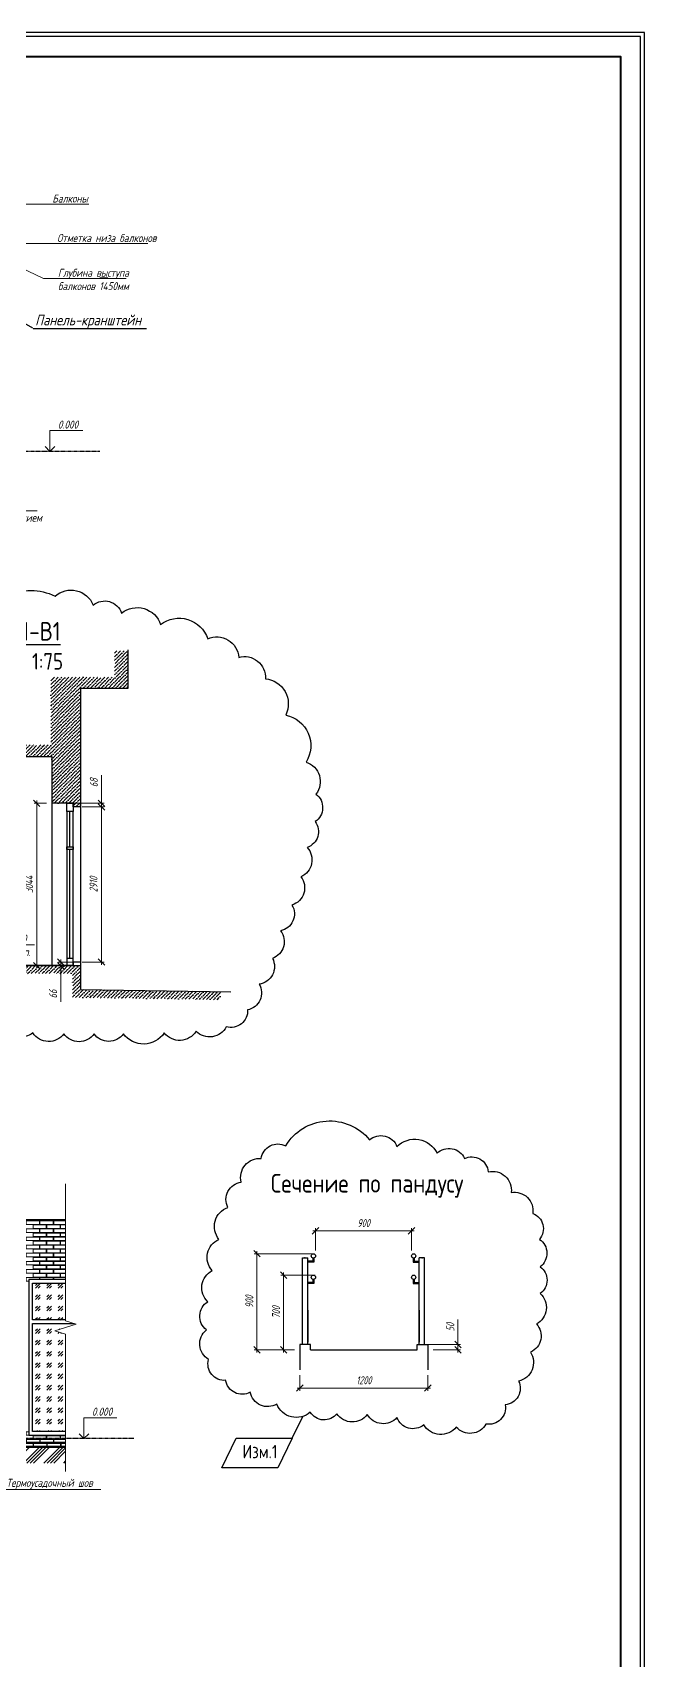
# Model space of a CAD drawing. Header units: millimetres. Extents: x -85477 to 745244, y -3684 to 128206.
# Drawn here: x 722888 to 734364, y 66843 to 97364 of the extents above; entities that cross this region are included whole.
import ezdxf
from ezdxf import colors
from ezdxf.entities.mleader import LeaderData, LeaderLine
from ezdxf.math import Vec2, Vec3

# ---------------------------------------------------------------- set-up
doc = ezdxf.new("R2010")
doc.units = ezdxf.units.MM
doc.linetypes.add('JIS_02_0.7', pattern=[1.35, 0.75, -0.6])
for name, color, linetype, lineweight in [('РАЗМЕРЫ', 5, 'Continuous', 15), ('СТЕНЫ 01', 7, 'Continuous', 50), ('ТЕКСТ', 106, 'Continuous', 20)]:
    doc.layers.add(name, color=color, linetype=linetype, lineweight=lineweight)
doc.layers.add('ФОРМАТ', color=7, linetype='Continuous')
doc.layers.add('ШТРИХОВКА', color=3, linetype='Continuous', transparency=0.5)
doc.styles.add('ism - 01', font='simplex.shx', dxfattribs={"width": 0.62, "oblique": 15, "height": 150})
doc.styles.add('ism - 02', font='simplex.shx', dxfattribs={"width": 0.8, "oblique": 15, "height": 150})
doc.styles.get("Standard").update_dxf_attribs({"font": 'arial.ttf'})
doc.styles.add('TITLE', font='romant.shx', dxfattribs={"width": 0.8})
doc.dimstyles.new('ism - 01', dxfattribs={"dimtxt": 150, "dimasz": 120, "dimexe": 50, "dimexo": 100, "dimgap": 65, "dimtad": 1, "dimdec": 0, "dimtxsty": 'ism - 01', "dimblk": 'OBLIQUE', "dimcen": 0, "dimdle": 50, "dimadec": 0, "dimazin": 0, "dimtfac": 1, "dimtdec": 0, "dimtmove": 0, "dimatfit": 3, "dimldrblk": 'OBLIQUE', "dimfxl": 1, "dimlwd": -1, "dimlwe": -1, "dimarcsym": 0})
doc.dimstyles.new('ism - 03', dxfattribs={"dimtxt": 150, "dimasz": 120, "dimexe": 50, "dimexo": 100, "dimgap": 65, "dimtad": 1, "dimdec": 0, "dimlfac": 2, "dimtxsty": 'ism - 01', "dimblk": 'OBLIQUE', "dimcen": 0, "dimdle": 50, "dimadec": 0, "dimazin": 0, "dimtfac": 1, "dimtdec": 0, "dimtmove": 1, "dimatfit": 3, "dimldrblk": 'OBLIQUE', "dimfxl": 1, "dimlwd": -1, "dimlwe": -1, "dimarcsym": 0})
doc.dimstyles.new('горизонтальный М100', dxfattribs={"dimscale": 100, "dimtxt": 3, "dimasz": 2, "dimexe": 2, "dimexo": 1, "dimgap": 1, "dimtad": 1, "dimtih": 1, "dimtoh": 1, "dimdec": 0, "dimzin": 1, "dimdsep": 46, "dimtxsty": 'Standard', "dimblk": 'OBLIQUE', "dimcen": 0, "dimdle": 2, "dimadec": 0, "dimazin": 0, "dimtfac": 1, "dimtdec": 0, "dimtmove": 0, "dimatfit": 3, "dimfxl": 1, "dimtolj": 1, "dimtzin": 0, "dimarcsym": 0})

# ---------------------------------------------------------------- blocks, each defined once
blk = doc.blocks.new('*D318')
at = {"layer": 'Defpoints', "color": 0, "linetype": 'ByBlock', "ltscale": 1.333333, "transparency": 16777216}
for p in [(0, 594), (0, 594), (0, 0)]:
    blk.add_point(p, dxfattribs=at)
at = {"layer": 'ФОРМАТ', "color": 0, "linetype": 'ByBlock', "lineweight": -2, "ltscale": 1.333333, "transparency": 16777216}
blk.add_line((0, 0), (0, 594), dxfattribs=at)
at = {"layer": 'ФОРМАТ', "color": 0, "linetype": 'ByBlock', "lineweight": -2, "ltscale": 1.333333, "transparency": 16777216, "insert": (-25.29, 3.78), "char_height": 150, "attachment_point": 5, "style": 'ism - 02'}
blk.add_mtext('\\A1;{\\H0.012x;594}', dxfattribs=at)
blk = doc.blocks.new('_None')
blk = doc.blocks.new('_DotSmall')
at = {"color": 0, "linetype": 'ByBlock', "const_width": 0.5}
blk.add_lwpolyline([(-0.0625, 0, 1), (0.0625, 0, 1)], format="xyb", close=True, dxfattribs=at)
blk = doc.blocks.new('*U319')
at = {"layer": 'РАЗМЕРЫ', "color": 0, "ltscale": 100}
for p, q in [((0, -2373), (0, 200)), ((200, -2435), (-200, -2560)), ((0, -2373), (200, -2435)), ((-200, -2560), (0, -2623)), ((0, -5196), (0, -2623))]:
    blk.add_line(p, q, dxfattribs=at)
blk = doc.blocks.new('_Oblique')
at = {"color": 0, "lineweight": -2}
blk.add_line((-0.5, -0.5), (0.5, 0.5), dxfattribs=at)
blk = doc.blocks.new('*D1062')
at = {"layer": 'Defpoints', "color": 0}
for p in [(723717, 82846), (724181, 82846), (723718, 79936)]:
    blk.add_point(p, dxfattribs=at)
at = {"layer": 'РАЗМЕРЫ', "color": 0}
for p, q in [((723817, 82846), (724231, 82846)), ((724181, 79886), (724181, 82896)), ((723818, 79936), (724231, 79936))]:
    blk.add_line(p, q, dxfattribs=at)
at = {"layer": 'РАЗМЕРЫ', "color": 0, "xscale": 120, "yscale": 120, "zscale": 120}
for p, rotation in [((724181, 82846), 90), ((724181, 79936), 270)]:
    blk.add_blockref('_Oblique', p, dxfattribs=dict(at, rotation=rotation))
at = {"layer": 'РАЗМЕРЫ', "color": 0, "insert": (724031, 81391), "char_height": 150, "attachment_point": 5, "rotation": 90, "style": 'ism - 01'}
blk.add_mtext('2910', dxfattribs=at)
blk = doc.blocks.new('_Open90')
at = {"color": 0, "linetype": 'ByBlock', "lineweight": -2}
for p, q in [((0, 0), (-1, 0)), ((-0.5, 0.5), (0, 0)), ((0, 0), (-0.5, -0.5))]:
    blk.add_line(p, q, dxfattribs=at)
blk = doc.blocks.new('*D1070')
at = {"layer": 'Defpoints', "color": 0}
for p in [(722967, 82914), (723250, 82914), (723530, 79870)]:
    blk.add_point(p, dxfattribs=at)
at = {"layer": 'РАЗМЕРЫ', "color": 0}
for p, q in [((723150, 82914), (722917, 82914)), ((722967, 79820), (722967, 82964)), ((723430, 79870), (722917, 79870))]:
    blk.add_line(p, q, dxfattribs=at)
at = {"layer": 'РАЗМЕРЫ', "color": 0, "xscale": 120, "yscale": 120, "zscale": 120}
for p, rotation in [((722967, 82914), 90), ((722967, 79870), 270)]:
    blk.add_blockref('_Oblique', p, dxfattribs=dict(at, rotation=rotation))
at = {"layer": 'РАЗМЕРЫ', "color": 0, "insert": (722824, 81392), "char_height": 150, "attachment_point": 5, "rotation": 90, "style": 'ism - 01'}
blk.add_mtext('3044', dxfattribs=at)
blk = doc.blocks.new('*D1072')
at = {"layer": 'Defpoints', "color": 0}
for p in [(723406, 82914), (723784, 82846), (724181, 82846)]:
    blk.add_point(p, dxfattribs=at)
at = {"layer": 'РАЗМЕРЫ', "color": 0}
for p, q in [((724181, 82914), (724181, 83443)), ((723506, 82914), (724231, 82914)), ((723884, 82846), (724231, 82846)), ((724181, 82964), (724181, 82796))]:
    blk.add_line(p, q, dxfattribs=at)
at = {"layer": 'РАЗМЕРЫ', "color": 0, "xscale": 120, "yscale": 120, "zscale": 120}
for p, rotation in [((724181, 82914), 270), ((724181, 82846), 90)]:
    blk.add_blockref('_Oblique', p, dxfattribs=dict(at, rotation=rotation))
at = {"layer": 'РАЗМЕРЫ', "color": 0, "insert": (724037, 83298), "char_height": 150, "attachment_point": 5, "rotation": 90, "style": 'ism - 01'}
blk.add_mtext('68', dxfattribs=at)
blk = doc.blocks.new('*D1075')
at = {"layer": 'Defpoints', "color": 0}
for p in [(723416, 79870), (723502, 79870), (723741, 79936)]:
    blk.add_point(p, dxfattribs=at)
at = {"layer": 'РАЗМЕРЫ', "color": 0}
for p, q in [((723416, 79986), (723416, 79820)), ((723641, 79936), (723366, 79936)), ((723402, 79870), (723366, 79870)), ((723416, 79870), (723416, 79189))]:
    blk.add_line(p, q, dxfattribs=at)
at = {"layer": 'РАЗМЕРЫ', "color": 0, "xscale": 120, "yscale": 120, "zscale": 120}
for p, rotation in [((723416, 79936), 270), ((723416, 79870), 90)]:
    blk.add_blockref('_Oblique', p, dxfattribs=dict(at, rotation=rotation))
at = {"layer": 'РАЗМЕРЫ', "color": 0, "insert": (723272, 79336), "char_height": 150, "attachment_point": 5, "rotation": 90, "style": 'ism - 01'}
blk.add_mtext('66', dxfattribs=at)
blk = doc.blocks.new('*D1129')
at = {"layer": 'Defpoints', "color": 0}
for p in [(727901, 72293), (730301, 72293), (730301, 71950)]:
    blk.add_point(p, dxfattribs=at)
at = {"layer": 'РАЗМЕРЫ', "color": 0}
for p, q in [((727901, 72193), (727901, 71900)), ((730301, 72193), (730301, 71900)), ((727851, 71950), (730351, 71950))]:
    blk.add_line(p, q, dxfattribs=at)
at = {"layer": 'РАЗМЕРЫ', "color": 0, "xscale": 120, "yscale": 120, "zscale": 120, "rotation": 180}
blk.add_blockref('_Oblique', (727901, 71950), dxfattribs=at)
at = {"layer": 'РАЗМЕРЫ', "color": 0, "xscale": 120, "yscale": 120, "zscale": 120}
blk.add_blockref('_Oblique', (730301, 71950), dxfattribs=at)
at = {"layer": 'РАЗМЕРЫ', "color": 0, "insert": (729101, 72096), "char_height": 150, "attachment_point": 5, "style": 'ism - 01'}
blk.add_mtext('1200', dxfattribs=at)
blk = doc.blocks.new('*D1131')
at = {"layer": 'Defpoints', "color": 0}
for p in [(729995, 74898), (728195, 74427), (729995, 74427)]:
    blk.add_point(p, dxfattribs=at)
at = {"layer": 'РАЗМЕРЫ', "color": 0}
for p, q in [((728145, 74898), (730045, 74898)), ((728195, 74527), (728195, 74948)), ((729995, 74527), (729995, 74948))]:
    blk.add_line(p, q, dxfattribs=at)
at = {"layer": 'РАЗМЕРЫ', "color": 0, "xscale": 120, "yscale": 120, "zscale": 120, "rotation": 180}
blk.add_blockref('_Oblique', (728195, 74898), dxfattribs=at)
at = {"layer": 'РАЗМЕРЫ', "color": 0, "xscale": 120, "yscale": 120, "zscale": 120}
blk.add_blockref('_Oblique', (729995, 74898), dxfattribs=at)
at = {"layer": 'РАЗМЕРЫ', "color": 0, "insert": (729095, 75042), "char_height": 150, "attachment_point": 5, "style": 'ism - 01'}
blk.add_mtext('900', dxfattribs=at)
blk = doc.blocks.new('*D1133')
at = {"layer": 'Defpoints', "color": 0}
for p in [(728252, 74467), (727097, 72667), (727901, 72667)]:
    blk.add_point(p, dxfattribs=at)
at = {"layer": 'РАЗМЕРЫ', "color": 0}
for p, q in [((727097, 74517), (727097, 72617)), ((728152, 74467), (727047, 74467)), ((727801, 72667), (727047, 72667))]:
    blk.add_line(p, q, dxfattribs=at)
at = {"layer": 'РАЗМЕРЫ', "color": 0, "xscale": 120, "yscale": 120, "zscale": 120}
for p, rotation in [((727097, 74467), 90), ((727097, 72667), 270)]:
    blk.add_blockref('_Oblique', p, dxfattribs=dict(at, rotation=rotation))
at = {"layer": 'РАЗМЕРЫ', "color": 0, "insert": (726953, 73567), "char_height": 150, "attachment_point": 5, "rotation": 90, "style": 'ism - 01'}
blk.add_mtext('900', dxfattribs=at)
blk = doc.blocks.new('*D1134')
at = {"layer": 'Defpoints', "color": 0}
for p in [(728286, 74067), (727596, 72667), (727812, 72667)]:
    blk.add_point(p, dxfattribs=at)
at = {"layer": 'РАЗМЕРЫ', "color": 0}
for p, q in [((728186, 74067), (727546, 74067)), ((727596, 74117), (727596, 72617)), ((727712, 72667), (727546, 72667))]:
    blk.add_line(p, q, dxfattribs=at)
at = {"layer": 'РАЗМЕРЫ', "color": 0, "xscale": 120, "yscale": 120, "zscale": 120}
for p, rotation in [((727596, 74067), 90), ((727596, 72667), 270)]:
    blk.add_blockref('_Oblique', p, dxfattribs=dict(at, rotation=rotation))
at = {"layer": 'РАЗМЕРЫ', "color": 0, "insert": (727456, 73367), "char_height": 150, "attachment_point": 5, "rotation": 90, "style": 'ism - 01'}
blk.add_mtext('700', dxfattribs=at)
blk = doc.blocks.new('*D1136')
at = {"layer": 'Defpoints', "color": 0}
for p in [(730178, 72767), (730301, 72667), (730866, 72767)]:
    blk.add_point(p, dxfattribs=at)
at = {"layer": 'РАЗМЕРЫ', "color": 0}
for p, q in [((730866, 72767), (730866, 73234)), ((730278, 72767), (730916, 72767)), ((730401, 72667), (730916, 72667)), ((730866, 72617), (730866, 72817))]:
    blk.add_line(p, q, dxfattribs=at)
at = {"layer": 'РАЗМЕРЫ', "color": 0, "xscale": 120, "yscale": 120, "zscale": 120}
for p, rotation in [((730866, 72767), 270), ((730866, 72667), 90)]:
    blk.add_blockref('_Oblique', p, dxfattribs=dict(at, rotation=rotation))
at = {"layer": 'РАЗМЕРЫ', "color": 0, "insert": (730723, 73092), "char_height": 150, "attachment_point": 5, "rotation": 90, "style": 'ism - 01'}
blk.add_mtext('50', dxfattribs=at)
blk = doc.blocks.new('пр')
at = {"color": 9}
for p, q in [((708865, 89384), (708865, 89450)), ((708865, 89450), (709113, 89450)), ((709113, 89450), (709113, 89384)), ((709123, 89384), (709123, 89450)), ((709123, 89450), (709371, 89450)), ((709371, 89450), (709371, 89384)), ((708740, 89308), (708740, 89374)), ((708740, 89374), (708988, 89374)), ((708988, 89308), (708740, 89308)), ((709113, 89384), (708865, 89384)), ((708988, 89374), (708988, 89308)), ((708998, 89308), (708998, 89374)), ((708998, 89374), (709246, 89374)), ((709246, 89308), (708998, 89308)), ((709371, 89384), (709123, 89384)), ((709246, 89374), (709246, 89308))]:
    blk.add_line(p, q, dxfattribs=at)
blk = doc.blocks.new('*U316')
at = {"layer": 'ФОРМАТ', "linetype": 'ByBlock', "lineweight": -2, "ltscale": 1.333333}
for p, q in [((0, 594), (-420, 594)), ((0, 0), (0, 594))]:
    blk.add_line(p, q, dxfattribs=at)
blk.add_lwpolyline([(-419, 1), (-1, 1), (-1, 593), (-419, 593)], close=True, dxfattribs=at)
at = {"layer": 'ФОРМАТ', "linetype": 'ByBlock', "lineweight": 40}
blk.add_lwpolyline([(-399, 588), (-6, 588), (-6, 6), (-399, 6)], close=True, dxfattribs=at)
at = {"layer": 'ФОРМАТ', "linetype": 'ByBlock', "lineweight": -2, "ltscale": 1.333333}
dim = blk.add_linear_dim(base=(0, 594), p1=(0, 0), p2=(0, 594), angle=90, text='{\\H0.012x;<>}', dimstyle='горизонтальный М100', override={"dimscale": 1, "dimasz": 0, "dimexe": 0, "dimexo": 0, "dimtxsty": 'ism - 02', "dimblk1": 'None', "dimblk2": 'None', "dimsah": 1, "dimdle": 0, "dimse1": 1, "dimse2": 1, "dimtmove": 2, "dimfxl": 0}, dxfattribs=at)
dim.commit()
dim.dimension.update_dxf_attribs({"geometry": '*D318', "text_midpoint": (-25.29, 3.78), "dimtype": 160})

msp = doc.modelspace()

# ---------------------------------------------------------------- hatches: boundary and pattern name
h = msp.add_hatch()
h.set_pattern_fill('ANSI36', color=256, scale=15, style=0)
h.paths.add_polyline_path([(723232.1, 85277.1), (724425.5, 85277.1), (724425.5, 85770.3), (724684.1, 85770.3), (724684.1, 85073.1), (723784.1, 85073.1), (723784.1, 82846.1), (723650.1, 82846.1), (723650.1, 82914.1), (723530.1, 82914.1), (723250.1, 82914.1), (723250.1, 83792.1), (721903.2, 83792.1), (721903.2, 84009.7), (723232.1, 84009.7)])
h = msp.add_hatch()
h.set_pattern_fill('ANSI36', color=256, scale=15, style=0)
h.paths.add_polyline_path([(723650.1, 79870.1), (723784.1, 79870.1), (723784.1, 79420.1), (726415.2, 79380.6), (726412.7, 79230.6), (723634.1, 79272.3), (723634.1, 79720.1), (721903.2, 79720.1), (721903.2, 79870.1), (722227.3, 79870.1), (723250.1, 79870.1), (723530.1, 79870.1)])
at = {"layer": 'ШТРИХОВКА', "transparency": 33554508}
h = msp.add_hatch(dxfattribs=at)
h.set_pattern_fill('GOST_GLASS', color=4, scale=25)
h.set_pattern_definition([(45, (63000, 1e-11), (212.132034, 0), [125, -175]), (45, (63053.03, 1e-11), (212.132034, 0), [50, -250]), (45, (63000, 53.03), (212.132034, 0), [50, -250])])
h.paths.add_polyline_path([(723506.6, 73918), (722888.6, 73918), (722888.6, 73227.4), (723506.6, 73227.4)])
h.paths.add_polyline_path([(723506.6, 72957.9), (723306.6, 73020.4), (723706.6, 73145.4), (723668.3, 73157.4), (722888.6, 73157.4), (722888.6, 71136), (723506.6, 71136)])
at = {"layer": 'ШТРИХОВКА', "true_color": 0x000000}
h = msp.add_hatch(dxfattribs=at)
h.set_pattern_fill('ANSI34', color=18, scale=14)
h.set_pattern_definition([(45, (62769.92, -19123.8), (-188.58538, 188.58538), []), (45, (62832.78, -19123.8), (-188.58538, 188.58538), []), (45, (62895.65, -19123.8), (-188.58538, 188.58538), []), (45, (62958.5, -19123.8), (-188.58538, 188.58538), [])])
h.paths.add_polyline_path([(711656.6, 71004), (705769.8, 71004), (705770.3, 70704), (711469.1, 70704), (714550.4, 68006.5), (717981.6, 68006.5), (717981.6, 70544), (723506.6, 70544), (723506.6, 70844), (717681.6, 70844), (717681.6, 68254), (714581.6, 68254), (714581.6, 68466), (714337.8, 68466), (714337.8, 68677.5), (714094.1, 68677.5), (714094.1, 68889), (713850.3, 68889), (713850.3, 69100.5), (713606.6, 69100.5), (713606.6, 69312), (713362.8, 69312), (713362.8, 69523.5), (713119.1, 69523.5), (713119.1, 69735), (712875.3, 69735), (712875.3, 69946.5), (712631.6, 69946.5), (712631.6, 70158), (712387.8, 70158), (712387.8, 70369.5), (712144.1, 70369.5), (712144.1, 70581), (711900.3, 70581), (711900.3, 70792.5), (711656.6, 70792.5)])

# ---------------------------------------------------------------- linework, layer by layer
for p, q in [((722899.7, 91816.9), (725022.8, 91816.9)), ((723250.1, 82914.1), (723250.1, 79870.1)), ((723250.1, 82914.1), (723250.1, 79870.1)), ((723530.1, 82761.1), (723530.1, 80001)), ((723590.1, 82096.1), (723590.1, 82761.1)), ((723650.1, 80001), (723650.1, 82761.1)), ((723784.1, 82846.1), (723784.1, 79936)), ((723590.1, 80001), (723590.1, 82046.1)), ((727951.4, 72766.6), (727951.4, 74389)), ((727951.4, 74389), (728051.4, 74389)), ((728001.4, 74389), (727991.4, 74389)), ((728001.4, 74389), (728011.4, 74389)), ((728051.4, 72766.6), (728051.4, 74389)), ((728145.4, 74330.2), (728051.4, 74330.2)), ((728165.4, 74310.2), (728051.4, 74310.2)), ((728145.4, 74387.9), (728145.4, 74330.2)), ((728165.4, 74387.9), (728165.4, 74310.2)), ((730025.4, 74387.9), (730025.4, 74310.2)), ((730025.4, 74310.2), (730141.4, 74310.2)), ((730045.4, 74387.9), (730045.4, 74330.2)), ((730045.4, 74330.2), (730141.4, 74330.2)), ((730141.4, 72766.6), (730141.4, 74389)), ((730241.4, 74389), (730141.4, 74389)), ((730191.4, 74389), (730181.4, 74389)), ((730191.4, 74389), (730201.4, 74389)), ((730241.4, 72766.6), (730241.4, 74389)), ((728145.4, 73930.2), (728051.4, 73930.2)), ((728165.4, 73910.2), (728051.4, 73910.2)), ((728145.4, 73987.9), (728145.4, 73930.2)), ((728165.4, 73987.9), (728165.4, 73910.2)), ((730025.4, 73987.9), (730025.4, 73910.2)), ((730025.4, 73910.2), (730141.4, 73910.2)), ((730045.4, 73987.9), (730045.4, 73930.2)), ((730045.4, 73930.2), (730141.4, 73930.2)), ((728051.4, 73408.4), (728051.4, 72808.2)), ((730141.4, 73408.4), (730141.4, 72808.2))]:
    msp.add_line(p, q)
at = {"lineweight": 30}
for p, q in [((728101.4, 72766.6), (727901.4, 72766.6)), ((727901.4, 72766.6), (727901.4, 72292.9)), ((728101.4, 72666.6), (728101.4, 72766.6)), ((728101.4, 72666.6), (730101.4, 72666.6)), ((730101.4, 72666.6), (730101.4, 72766.6)), ((730101.4, 72766.6), (730301.4, 72766.6)), ((730301.4, 72766.6), (730301.4, 72292.9))]:
    msp.add_line(p, q, dxfattribs=at)
at = {"color": 1}
for p, q in [((727755.5, 71013), (727958, 71418.5)), ((726437.2, 70455.4), (726703.6, 71013)), ((726703.6, 71013), (727755.5, 71013)), ((727755.5, 71013), (727489, 70455.4)), ((727489, 70455.4), (726437.2, 70455.4))]:
    msp.add_line(p, q, dxfattribs=at)
msp.add_lwpolyline([(729208.2, 76602.2, -0.520567), (729722.9, 76477, -0.520567), (730474.1, 76351.8, -0.520567), (730988.8, 76254.4, -0.520567), (731434, 76004, -0.520567), (731865.2, 75614.5, -0.520567), (732268.7, 75225, -0.520567), (732393.9, 74738.1, -0.520567), (732407.8, 74223.4, -0.520567), (732407.8, 73722.6, -0.520567), (732338.2, 73152.2, -0.520567), (732226.9, 72623.6, -0.520567), (732004.3, 72081, -0.520567), (731753.9, 71635.9, -0.520567), (731392.2, 71274.2, -0.520567), (730835.8, 71218.5, -0.520567), (730223.7, 71260.3, -0.520567), (729722.9, 71399.4, -0.520567), (729166.4, 71455, -0.520567), (728596.1, 71468.9, -0.520567), (728095.3, 71496.8, -0.520567), (727469.3, 71649.8, -0.520567), (726968.5, 71872.4, -0.520567), (726509.4, 72094.9, -0.520567), (726189.4, 72484.5, -0.520567), (726147.7, 73040.9, -0.520567), (726175.5, 73569.5, -0.520567), (726259, 74153.8, -0.520567), (726384.2, 74738.1, -0.520567), (726551.1, 75336.3, -0.520567), (726801.5, 75809.2, -0.520567), (727177.1, 76254.4, -0.520567), (727636.2, 76490.9, -0.520567)], format="xyb", close=True, dxfattribs=at)
at = {"lineweight": 30}
for centre in [(728155.4, 74426.6), (730035.4, 74426.6), (728155.4, 74026.6), (730035.4, 74026.6)]:
    msp.add_circle(centre, 40, dxfattribs=at)
at = {"layer": 'РАЗМЕРЫ', "color": 9, "transparency": 33554559}
for points in [[(722767.9, 75018), (723015.9, 75018), (723015.9, 75084), (722767.9, 75084)], [(723025.9, 75018), (723273.9, 75018), (723273.9, 75084), (723025.9, 75084)], [(722767.9, 74866), (723015.9, 74866), (723015.9, 74932), (722767.9, 74932)], [(722767.9, 74714), (723015.9, 74714), (723015.9, 74780), (722767.9, 74780)], [(722896.9, 74942), (723144.9, 74942), (723144.9, 75008), (722896.9, 75008)], [(722896.9, 74790), (723144.9, 74790), (723144.9, 74856), (722896.9, 74856)], [(723025.9, 74866), (723273.9, 74866), (723273.9, 74932), (723025.9, 74932)], [(723025.9, 74714), (723273.9, 74714), (723273.9, 74780), (723025.9, 74780)], [(723154.9, 74942), (723402.9, 74942), (723402.9, 75008), (723154.9, 75008)], [(723154.9, 74790), (723402.9, 74790), (723402.9, 74856), (723154.9, 74856)], [(722767.9, 74562), (723015.9, 74562), (723015.9, 74628), (722767.9, 74628)], [(722767.9, 74410), (723015.9, 74410), (723015.9, 74476), (722767.9, 74476)], [(722896.9, 74638), (723144.9, 74638), (723144.9, 74704), (722896.9, 74704)], [(722896.9, 74486), (723144.9, 74486), (723144.9, 74552), (722896.9, 74552)], [(723025.9, 74562), (723273.9, 74562), (723273.9, 74628), (723025.9, 74628)], [(723025.9, 74410), (723273.9, 74410), (723273.9, 74476), (723025.9, 74476)], [(723154.9, 74638), (723402.9, 74638), (723402.9, 74704), (723154.9, 74704)], [(723154.9, 74486), (723402.9, 74486), (723402.9, 74552), (723154.9, 74552)], [(722767.9, 74258), (723015.9, 74258), (723015.9, 74324), (722767.9, 74324)], [(722767.9, 74106), (723015.9, 74106), (723015.9, 74172), (722767.9, 74172)], [(722896.9, 74334), (723144.9, 74334), (723144.9, 74400), (722896.9, 74400)], [(722896.9, 74182), (723144.9, 74182), (723144.9, 74248), (722896.9, 74248)], [(723025.9, 74258), (723273.9, 74258), (723273.9, 74324), (723025.9, 74324)], [(723025.9, 74106), (723273.9, 74106), (723273.9, 74172), (723025.9, 74172)], [(723154.9, 74334), (723402.9, 74334), (723402.9, 74400), (723154.9, 74400)], [(723154.9, 74182), (723402.9, 74182), (723402.9, 74248), (723154.9, 74248)], [(722896.9, 74030), (723144.9, 74030), (723144.9, 74096), (722896.9, 74096)], [(723154.9, 74030), (723402.9, 74030), (723402.9, 74096), (723154.9, 74096)]]:
    msp.add_lwpolyline(points, close=True, dxfattribs=at)
for points in [[(722896.9, 75104), (722896.9, 75094), (723144.9, 75094), (723144.9, 75104)], [(723154.9, 75104), (723154.9, 75094), (723402.9, 75094), (723402.9, 75104)], [(723506.6, 75084), (723283.9, 75084), (723283.9, 75018), (723506.6, 75018)], [(723412.9, 75104), (723412.9, 75094), (723506.6, 75094)], [(723506.6, 74932), (723283.9, 74932), (723283.9, 74866), (723506.6, 74866)], [(723506.6, 74780), (723283.9, 74780), (723283.9, 74714), (723506.6, 74714)], [(723506.6, 75008), (723412.9, 75008), (723412.9, 74942), (723506.6, 74942)], [(723506.6, 74856), (723412.9, 74856), (723412.9, 74790), (723506.6, 74790)], [(723506.6, 74628), (723283.9, 74628), (723283.9, 74562), (723506.6, 74562)], [(723506.6, 74476), (723283.9, 74476), (723283.9, 74410), (723506.6, 74410)], [(723506.6, 74704), (723412.9, 74704), (723412.9, 74638), (723506.6, 74638)], [(723506.6, 74552), (723412.9, 74552), (723412.9, 74486), (723506.6, 74486)], [(723506.6, 74324), (723283.9, 74324), (723283.9, 74258), (723506.6, 74258)], [(723506.6, 74172), (723283.9, 74172), (723283.9, 74106), (723506.6, 74106)], [(723506.6, 74400), (723412.9, 74400), (723412.9, 74334), (723506.6, 74334)], [(723506.6, 74248), (723412.9, 74248), (723412.9, 74182), (723506.6, 74182)], [(723015.9, 73988), (723015.9, 74020), (722767.9, 74020), (722767.9, 73954), (722818.6, 73954)], [(723273.9, 73988), (723273.9, 74020), (723025.9, 74020), (723025.9, 73988)], [(723506.6, 74020), (723283.9, 74020), (723283.9, 73988)], [(723506.6, 74096), (723412.9, 74096), (723412.9, 74030), (723506.6, 74030)], [(722818.6, 71132), (722767.9, 71132), (722767.9, 71066), (723015.9, 71066), (723015.9, 71069)], [(723144.9, 71004), (723144.9, 71056), (722896.9, 71056), (722896.9, 71004)], [(723025.9, 71069), (723025.9, 71066), (723273.9, 71066), (723273.9, 71069)], [(723402.9, 71004), (723402.9, 71056), (723154.9, 71056), (723154.9, 71004)], [(723283.9, 71069), (723283.9, 71066), (723506.6, 71066)], [(723506.6, 71056), (723412.9, 71056), (723412.9, 71004)]]:
    msp.add_lwpolyline(points, dxfattribs=at)
at = {"layer": 'СТЕНЫ 01', "lineweight": 30}
for p, q in [((724684.1, 85073.1), (724684.1, 85790.2)), ((723784.1, 85073.1), (723784.1, 82846.1)), ((723784.1, 85073.1), (724684.1, 85073.1)), ((721903.2, 83792.1), (723250.1, 83792.1)), ((723250.1, 83792.1), (723250.1, 82914.1)), ((723650.1, 82914.1), (723250.1, 82914.1)), ((723650.1, 82846.1), (723650.1, 82914.1)), ((723784.1, 82846.1), (723650.1, 82846.1)), ((723650.1, 79870.1), (721903.2, 79870.1)), ((723250.1, 79870.1), (722391.4, 79870.1)), ((723784.1, 79936), (723650.1, 79936)), ((723650.1, 79936), (723650.1, 79870.1)), ((723784.1, 79936), (723784.1, 79420.1)), ((723784.1, 79420.1), (726606.1, 79377.7))]:
    msp.add_line(p, q, dxfattribs=at)
for points in [[(723650.1, 82761.1), (723530.1, 82761.1), (723530.1, 82914.1), (723650.1, 82914.1)], [(723530.1, 82096.1), (723650.1, 82096.1), (723650.1, 82046.1), (723530.1, 82046.1)], [(723650.1, 80001), (723530.1, 80001), (723530.1, 79870.1), (723650.1, 79870.1)]]:
    msp.add_lwpolyline(points, close=True, dxfattribs=at)
msp.add_lwpolyline([(723506.6, 73227.4), (722888.6, 73227.4), (722888.6, 73918), (723506.6, 73918)], dxfattribs=at)
at = {"layer": 'ТЕКСТ'}
msp.add_line((723379, 89900.6), (723831.5, 89900.6), dxfattribs=at)

# ---------------------------------------------------------------- block references
at = {"layer": 'ФОРМАТ', "ltscale": 1.333333, "xscale": 75, "yscale": 75, "zscale": 75}
msp.add_blockref('*U316', (734364.2, 52813.5), dxfattribs=at)

# ---------------------------------------------------------------- texts
at = {"color": 0, "linetype": 'Continuous', "lineweight": 25, "style": 'TITLE', "width": 0.8}
for s, height, p in [('%%UВ1-В1', 350, (722433.7, 85962.8)), ('М 1:75', 311.11, (722457, 85418.4)), ('Сечение по пандусу', 350, (727358, 75614.5))]:
    msp.add_text(s, height=height, dxfattribs=at).set_placement(p)
at = {"color": 1, "lineweight": 25, "insert": (726825.1, 70883.6), "char_height": 250, "attachment_point": 1, "style": 'TITLE'}
msp.add_mtext_dynamic_manual_height_columns('Изм.1', width=6363.628, gutter_width=1500, heights=[0], dxfattribs=at).dxf.set("width", 4666.331)
at = {"layer": 'ТЕКСТ', "linetype": 'Continuous', "style": 'ism - 02', "oblique": 15, "width": 0.8}
msp.add_text('0.000', height=150, dxfattribs=at).set_placement((723363, 89938.1))

# ---------------------------------------------------------------- dimensions: what is measured, and where the dimension line sits
at = {"layer": 'РАЗМЕРЫ'}
for base, p1, p2, dimstyle, override, picture, middle in [((724181, 82846.1), (723405.8, 82914.1), (723784.1, 82846.1), 'ism - 01', {"dimlfac": 1, "dimtxsty": 'ism - 01', "dimtolj": 0}, '*D1072', (724181, 83298.4)), ((730866.3, 72766.6), (730301.4, 72666.6), (730178.3, 72766.6), 'ism - 03', {"dimlfac": 0.5, "dimtxsty": 'ism - 01', "dimtolj": 0}, '*D1136', (730814.2, 73091.9))]:
    dim = msp.add_linear_dim(base=base, p1=p1, p2=p2, angle=90, dimstyle=dimstyle, override=override, dxfattribs=at)
    dim.commit()
    dim.dimension.update_dxf_attribs({"geometry": picture, "text_midpoint": middle, "dimtype": 160})
for base, p1, p2, dimstyle, override, picture, middle in [((724181, 82846.1), (723718.2, 79936), (723717.1, 82846.1), 'ism - 01', {"dimlfac": 1, "dimtxsty": 'ism - 01', "dimtolj": 0}, '*D1062', (724030.9, 81391)), ((727097.4, 72666.6), (728251.6, 74466.6), (727901.4, 72666.6), 'ism - 03', {"dimlfac": 0.5, "dimtxsty": 'ism - 01', "dimtolj": 0}, '*D1133', (726953, 73566.6)), ((727595.7, 72666.6), (728285.8, 74066.6), (727812, 72666.6), 'ism - 03', {"dimlfac": 0.5, "dimtxsty": 'ism - 01', "dimtolj": 0}, '*D1134', (727455.7, 73366.6))]:
    dim = msp.add_linear_dim(base=base, p1=p1, p2=p2, angle=90, dimstyle=dimstyle, override=override, dxfattribs=at)
    dim.commit()
    dim.dimension.update_dxf_attribs({"geometry": picture, "text_midpoint": middle})
for base, p1, p2, override, picture, middle in [((729995.4, 74897.8), (728195.4, 74426.6), (729995.4, 74426.6), {"dimscale": 1, "dimlfac": 0.5, "dimtxsty": 'ism - 01', "dimtolj": 0}, '*D1131', (729095.4, 75042.1)), ((730301.4, 71949.7), (727901.4, 72292.9), (730301.4, 72292.9), {"dimlfac": 0.5, "dimtxsty": 'ism - 01', "dimtolj": 0}, '*D1129', (729101.4, 72095.5))]:
    dim = msp.add_linear_dim(base=base, p1=p1, p2=p2, dimstyle='ism - 03', override=override, dxfattribs=at)
    dim.commit()
    dim.dimension.update_dxf_attribs({"geometry": picture, "text_midpoint": middle})

# ---------------------------------------------------------------- next in the draw order: leaders
at = {"layer": 'ТЕКСТ', "color": 0}
ml = msp.add_multileader_mtext('Standard', dxfattribs=at)
ml.set_content('Балконы', style='ism - 02')
ml.set_leader_properties(linetype='ByLayer', lineweight=-1)
ml.set_arrow_properties(name='DOTSMALL')
ml.build(insert=Vec2(0, 0))
ml.multileader.update_dxf_attribs({"text_left_attachment_type": 6, "text_right_attachment_type": 6, "arrow_head_size": 150})
ctx = ml.context
ctx.base_point, ctx.char_height, ctx.arrow_head_size, ctx.plane_origin = Vec3(723219.6, 94146.7), 150, 150, Vec3(722829.7, 93440)
ctx.left_attachment, ctx.right_attachment, ctx.text_align_type = 6, 6, 1
notes = []
notes.append((ctx, [(0, (1, 1, 0), (723093.9, 94146.7), (1, 0), 125.7, [(0, [(721372.9, 94146.7)], 0, [])])]))
ctx.mtext.insert, ctx.mtext.alignment, ctx.mtext.flow_direction = Vec3(723592.1, 94326.7), 2, 5
ctx.mtext.has_bg_fill, ctx.mtext.bg_color, ctx.mtext.bg_scale_factor, ctx.mtext.bg_transparency, ctx.mtext.use_window_bg_color = 1, -1073741824, 1.1, 0, 1
ml = msp.add_multileader_mtext('Standard', dxfattribs=at)
ml.set_content('Отметка низа балконов', style='ism - 02')
ml.set_leader_properties(linetype='ByLayer', lineweight=-1)
ml.set_arrow_properties(name='DOTSMALL')
ml.build(insert=Vec2(0, 0))
ml.multileader.update_dxf_attribs({"text_left_attachment_type": 6, "text_right_attachment_type": 6, "arrow_head_size": 150})
ctx = ml.context
ctx.base_point, ctx.char_height, ctx.arrow_head_size, ctx.plane_origin = Vec3(723122.1, 93407), 150, 150, Vec3(722829.7, 92518.5)
ctx.left_attachment, ctx.right_attachment, ctx.text_align_type = 6, 6, 1
notes.append((ctx, [(0, (1, 1, 0), (722996.4, 93407), (1, 0), 125.7, [(0, [(722305.7, 93407)], 0, [])])]))
ctx.mtext.insert, ctx.mtext.alignment, ctx.mtext.flow_direction = Vec3(724279.3, 93587), 2, 5
ctx.mtext.has_bg_fill, ctx.mtext.bg_color, ctx.mtext.bg_scale_factor, ctx.mtext.bg_transparency, ctx.mtext.use_window_bg_color = 1, -1073741824, 1.1, 0, 1
ml = msp.add_multileader_mtext('Standard', dxfattribs=at)
ml.set_content('Линия границы \\Pс соседским помещением', style='ism - 02')
ml.set_leader_properties(linetype='ByLayer', lineweight=-1)
ml.set_arrow_properties(name='DOTSMALL')
ml.build(insert=Vec2(0, 0))
ml.multileader.update_dxf_attribs({"text_left_attachment_type": 6, "text_right_attachment_type": 6, "arrow_head_size": 150})
ctx = ml.context
ctx.base_point, ctx.char_height, ctx.arrow_head_size, ctx.plane_origin = Vec3(720898.7, 88393.8), 150, 150, Vec3(720578.3, 86436.7)
ctx.left_attachment, ctx.right_attachment, ctx.text_align_type = 6, 6, 1
notes.append((ctx, [(0, (1, 1, 0), (720773, 88393.8), (1, 0), 125.7, [(0, [(720343.4, 89743.4)], 0, [])])]))
ctx.mtext.insert, ctx.mtext.alignment, ctx.mtext.flow_direction = Vec3(722091.2, 88593.8), 2, 5
ctx.mtext.has_bg_fill, ctx.mtext.bg_color, ctx.mtext.bg_scale_factor, ctx.mtext.bg_transparency, ctx.mtext.use_window_bg_color = 1, -1073741824, 1.1, 0, 1
at = {"layer": 'ТЕКСТ'}
ml = msp.add_multileader_mtext('Standard', dxfattribs=at)
ml.set_content('0.000\\PУр.ч.п.', color=2, style='ism - 02')
ml.set_leader_properties(linetype='ByLayer', lineweight=-1)
ml.set_arrow_properties(name='OPEN90')
ml.build(insert=Vec2(0, 0))
ml.multileader.update_dxf_attribs({"text_left_attachment_type": 6, "text_right_attachment_type": 6, "arrow_head_size": 180})
ctx = ml.context
ctx.base_point, ctx.char_height, ctx.arrow_head_size, ctx.plane_origin = Vec3(723379, 89838.1), 150, 180, Vec3(718827.6, 78065.4)
ctx.left_attachment, ctx.right_attachment = 6, 6
notes.append((ctx, [(0, (1, 1, 0), (722227.3, 80260.7), (1, 0), 165.2, [(0, [(722227.3, 79870.1)], 0, [])])]))
ctx.mtext.insert, ctx.mtext.flow_direction = Vec3(722394.5, 80448.2), 5
ctx.mtext.has_bg_fill, ctx.mtext.bg_color, ctx.mtext.bg_scale_factor, ctx.mtext.bg_transparency, ctx.mtext.use_window_bg_color = 1, -1073741824, 1.1, 0, 1
at = {"layer": 'ТЕКСТ', "color": 0}
ml = msp.add_multileader_mtext('Standard', dxfattribs=at)
ml.set_content('Термоусадочный шов', style='ism - 02')
ml.set_leader_properties(linetype='ByLayer', lineweight=-1)
ml.set_arrow_properties(name='DOTSMALL')
ml.build(insert=Vec2(0, 0))
ml.multileader.update_dxf_attribs({"text_left_attachment_type": 6, "text_right_attachment_type": 6, "arrow_head_size": 150})
ctx = ml.context
ctx.base_point, ctx.char_height, ctx.arrow_head_size, ctx.plane_origin = Vec3(722395, 70047.5), 150, 150, Vec3(718869.7, 67980.7)
ctx.left_attachment, ctx.right_attachment = 6, 6
notes.append((ctx, [(0, (1, 1, 0), (722269.3, 70047.5), (1, 0), 125.7, [(0, [(721649.6, 71243.6)], 0, [])])]))
ctx.mtext.insert, ctx.mtext.flow_direction = Vec3(722397, 70247.5), 5
ctx.mtext.has_bg_fill, ctx.mtext.bg_color, ctx.mtext.bg_scale_factor, ctx.mtext.bg_transparency, ctx.mtext.use_window_bg_color = 1, -1073741824, 1.1, 0, 1
for ctx, leaders in notes:
    for number, flags, end, landing, length, lines in leaders:
        leader = LeaderData()
        leader.index, (leader.has_last_leader_line, leader.has_dogleg_vector, leader.attachment_direction) = number, flags
        leader.last_leader_point, leader.dogleg_vector, leader.dogleg_length = Vec3(end), Vec3(landing), length
        for number, points, colour, breaks in lines:
            line = LeaderLine()
            line.index, line.vertices, line.color, line.breaks = number, Vec3.list(points), colors.encode_raw_color(colour), breaks
            leader.lines.append(line)
        ctx.leaders.append(leader)

# ---------------------------------------------------------------- next in the draw order: linework, layer by layer
at = {"color": 9}
for p, q in [((723164.9, 70852), (723164.9, 70918)), ((723164.9, 70918), (723412.9, 70918)), ((723412.9, 70852), (723164.9, 70852)), ((723289.9, 70928), (723289.9, 70994)), ((723289.9, 70994), (723506.6, 70994)), ((723506.6, 70928), (723289.9, 70928)), ((723412.9, 70918), (723412.9, 70852)), ((723422.9, 70852), (723422.9, 70918)), ((723422.9, 70918), (723506.6, 70918)), ((723506.6, 70852), (723422.9, 70852))]:
    msp.add_line(p, q, dxfattribs=at)
at = {"color": 1}
msp.add_lwpolyline([(721903.2, 86047.7, -0.520567), (723309.8, 86796.7, -0.520567), (724025.4, 86630.2, -0.520567), (724558, 86480.4, -0.520567), (725290.4, 86264.1, -0.520567), (726172.5, 85997.8, -0.520567), (726755, 85648.2, -0.520567), (727254.3, 85248.8, -0.520567), (727637.1, 84566.4, -0.520567), (728020, 83684.3, -0.520567), (728203, 83085.1, -0.520567), (728186.4, 82569.1, -0.520567), (728036.6, 82086.5, -0.520567), (727920.1, 81537.2, -0.520567), (727753.7, 81004.6, -0.520567), (727537.3, 80521.9, -0.520567), (727387.5, 80006, -0.520567), (727137.8, 79523.3, -0.520567), (726921.5, 79040.6, -0.520567), (726522, 78724.4, -0.520567), (725956.1, 78641.2, -0.520567), (725356.9, 78607.9, -0.520567), (724591.3, 78591.3, -0.520567), (724042.1, 78591.3, -0.520567), (723476.2, 78591.3, -0.520567), (722893.7, 78607.9, -0.520567), (722377.7, 78757.7, -0.520567)], format="xyb", dxfattribs=at)
msp.add_lwpolyline([(721903.2, 79870.1), (723784.1, 79870.1), (723784.1, 79420.1), (726606.1, 79377.7)])
at = {"layer": 'СТЕНЫ 01', "linetype": 'JIS_02_0.7', "lineweight": -3, "ltscale": 2}
for points in [[(724146.8, 89510), (707111.9, 89510)], [(724784.9, 71004), (705358.4, 71004)]]:
    msp.add_lwpolyline(points, dxfattribs=at)
at = {"layer": 'СТЕНЫ 01', "lineweight": 30}
for points in [[(723506.6, 75104), (706776.3, 75104), (706776.3, 71004), (711656.6, 71004)], [(723506.6, 73988), (722818.6, 73988), (722818.6, 71069), (723506.6, 71069)], [(723506.6, 71136), (722888.6, 71136), (722888.6, 73157.4), (723668.3, 73157.4)], [(717981.6, 70844), (723506.6, 70844)]]:
    msp.add_lwpolyline(points, dxfattribs=at)
at = {"layer": 'ТЕКСТ'}
for p, q in [((723213.8, 89690), (723213.8, 89900.6)), ((723213.8, 89900.6), (723379, 89900.6)), ((723851.9, 71184), (723851.9, 71394.6)), ((723851.9, 71394.6), (724017.1, 71394.6)), ((724017.1, 71394.6), (724469.6, 71394.6))]:
    msp.add_line(p, q, dxfattribs=at)

# ---------------------------------------------------------------- next in the draw order: block references
at = {"color": 9}
msp.add_blockref('пр', (13908.5, -18456), dxfattribs=at)
at = {"layer": 'РАЗМЕРЫ', "color": 0}
msp.add_blockref('*U319', (723506.6, 75580.9), dxfattribs=at)
at = {"layer": 'ТЕКСТ', "xscale": 180, "yscale": 180, "zscale": 180, "rotation": 270}
for p in [(723213.8, 89510), (723851.9, 71004)]:
    msp.add_blockref('_Open90', p, dxfattribs=at)

# ---------------------------------------------------------------- next in the draw order: texts
at = {"layer": 'ТЕКСТ', "linetype": 'Continuous', "style": 'ism - 02', "oblique": 15, "width": 0.8}
msp.add_text('0.000', height=150, dxfattribs=at).set_placement((724001.1, 71432.1))

# ---------------------------------------------------------------- next in the draw order: dimensions: what is measured, and where the dimension line sits
at = {"layer": 'РАЗМЕРЫ'}
dim = msp.add_linear_dim(base=(722966.7, 82914.1), p1=(723530.1, 79870.1), p2=(723250.1, 82914.1), angle=90, dimstyle='ism - 01', override={"dimlfac": 1, "dimtxsty": 'ism - 01', "dimtolj": 0}, dxfattribs=at)
dim.commit()
dim.dimension.update_dxf_attribs({"geometry": '*D1070', "text_midpoint": (722823.6, 81392.1)})
dim = msp.add_linear_dim(base=(723416.4, 79870.1), p1=(723741.1, 79936), p2=(723502.2, 79870.1), angle=90, dimstyle='ism - 01', override={"dimlfac": 1, "dimtxsty": 'ism - 01', "dimtolj": 0}, dxfattribs=at)
dim.commit()
dim.dimension.update_dxf_attribs({"geometry": '*D1075', "text_midpoint": (723416.4, 79336.1), "dimtype": 160})

# ---------------------------------------------------------------- next in the draw order: leaders
at = {"layer": 'ТЕКСТ', "color": 0}
ml = msp.add_multileader_mtext('Standard', dxfattribs=at)
ml.set_content('Глубина выступа \\Pбалконов 1450мм', style='ism - 02')
ml.set_leader_properties(linetype='ByLayer', lineweight=-1)
ml.set_arrow_properties(name='DOTSMALL')
ml.build(insert=Vec2(0, 0))
ml.multileader.update_dxf_attribs({"text_left_attachment_type": 6, "text_right_attachment_type": 6, "arrow_head_size": 150})
ctx = ml.context
ctx.base_point, ctx.char_height, ctx.arrow_head_size, ctx.plane_origin = Vec3(723219.6, 92754), 150, 150, Vec3(722829.7, 92047.4)
ctx.left_attachment, ctx.right_attachment, ctx.text_align_type = 6, 6, 1
notes = []
notes.append((ctx, [(0, (1, 1, 0), (723093.9, 92754), (1, 0), 125.7, [(0, [(721706.4, 93407)], 0, [])])]))
ctx.mtext.insert, ctx.mtext.alignment, ctx.mtext.flow_direction = Vec3(724028.3, 92934), 2, 5
ctx.mtext.has_bg_fill, ctx.mtext.bg_color, ctx.mtext.bg_scale_factor, ctx.mtext.bg_transparency, ctx.mtext.use_window_bg_color = 1, -1073741824, 1.1, 0, 1
for ctx, leaders in notes:
    for number, flags, end, landing, length, lines in leaders:
        leader = LeaderData()
        leader.index, (leader.has_last_leader_line, leader.has_dogleg_vector, leader.attachment_direction) = number, flags
        leader.last_leader_point, leader.dogleg_vector, leader.dogleg_length = Vec3(end), Vec3(landing), length
        for number, points, colour, breaks in lines:
            line = LeaderLine()
            line.index, line.vertices, line.color, line.breaks = number, Vec3.list(points), colors.encode_raw_color(colour), breaks
            leader.lines.append(line)
        ctx.leaders.append(leader)

# ---------------------------------------------------------------- next in the draw order: linework, layer by layer
for p, q in [((722892.2, 91824.4), (721419.7, 92660.1)), ((724296.8, 92760), (724146.8, 92760))]:
    msp.add_line(p, q)

# ---------------------------------------------------------------- next in the draw order: texts
at = {"layer": 'ТЕКСТ', "insert": (722450.5, 92074.4), "char_height": 250, "attachment_point": 1, "style": 'ism - 02'}
msp.add_mtext_dynamic_manual_height_columns('\\pxqc;{\\H0.8x;\\C0;Панель-кранштейн}', width=2959.809, gutter_width=1500, heights=[0], dxfattribs=at)

doc.saveas('drawing.dxf')
